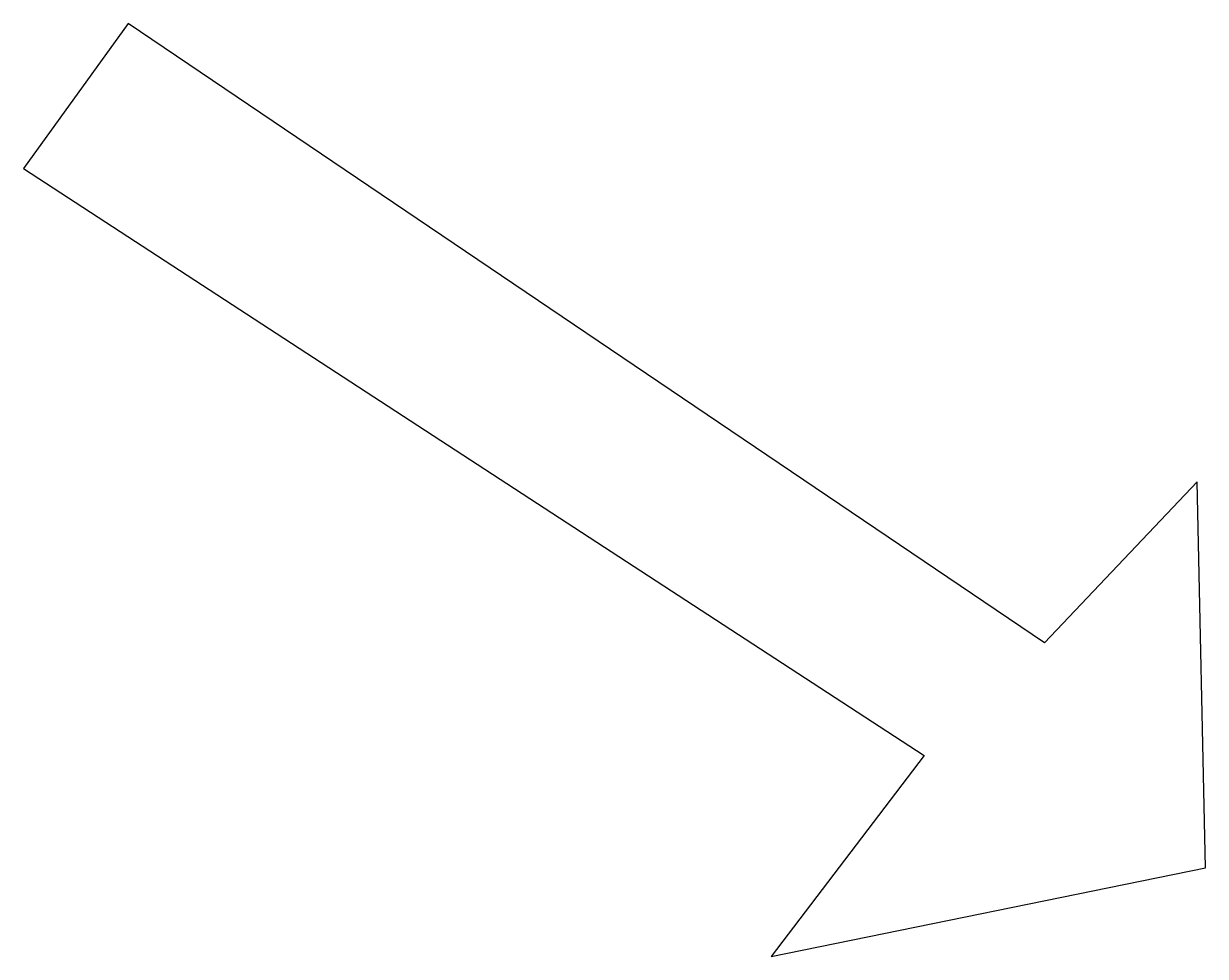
# Model space of a CAD drawing. Extents: x -20.8 to 0, y -1.4 to 15.
import ezdxf

# ---------------------------------------------------------------- set-up
doc = ezdxf.new("R2010")
doc.units = 0
doc.layers.add('Capa_1', color=7, linetype='CONTINUOUS')

msp = doc.modelspace()

# ---------------------------------------------------------------- linework, layer by layer
at = {"layer": 'Capa_1', "color": 7}
msp.add_lwpolyline([(-20.790228, 12.445852), (-4.950055, 2.121453), (-7.637227, -1.414301), (-0.000001, 0.14143), (-0.141432, 6.930078), (-2.828602, 4.101473), (-18.951637, 14.991593)], close=True, dxfattribs=at)

doc.saveas('drawing.dxf')
